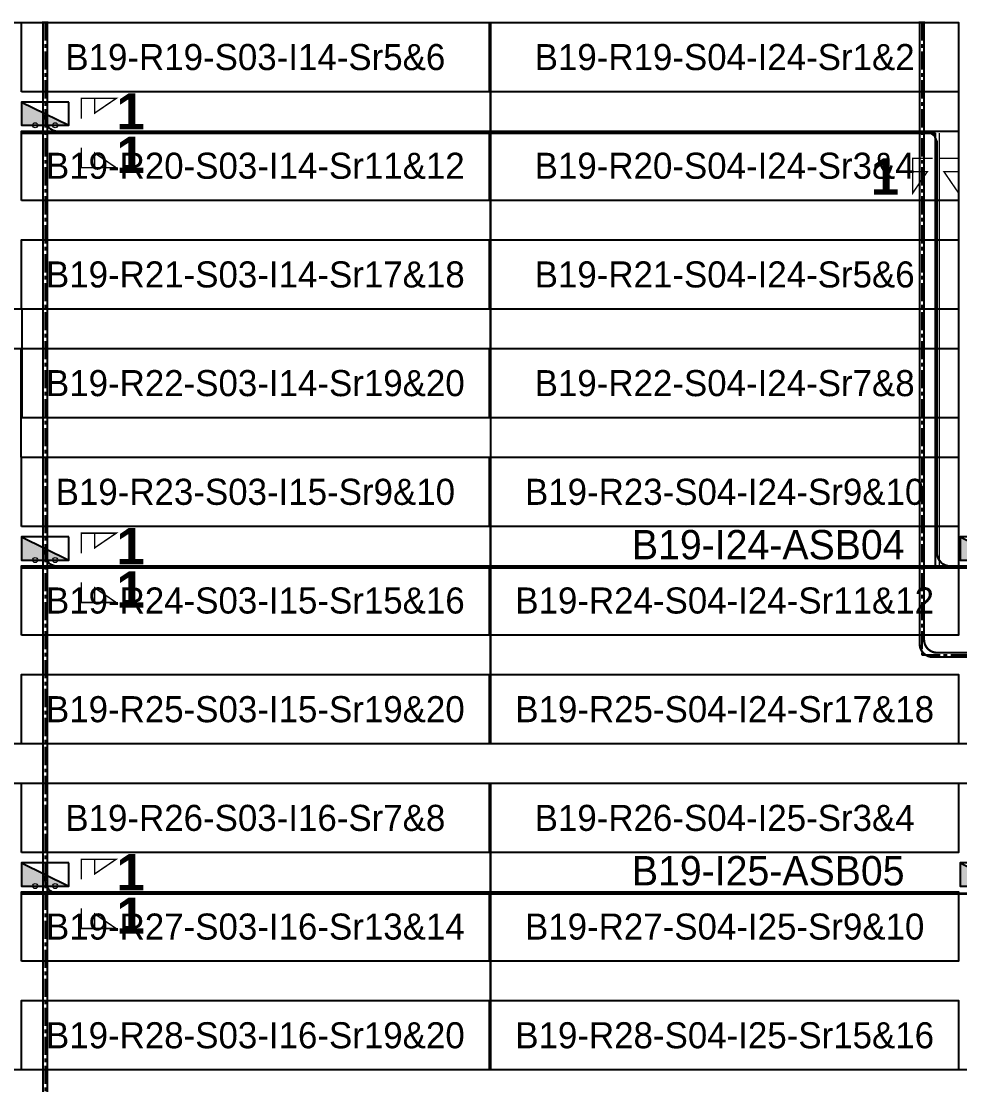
# Model space of a CAD drawing. Header units: metres. Extents: x 530603 to 531186, y 2673304 to 2673572.
# Drawn here: x 530861.9 to 530926.7, y 2673355.8 to 2673429.2 of the extents above; entities that cross this region are included whole.
import ezdxf
from ezdxf.enums import TextEntityAlignment as Align

# ---------------------------------------------------------------- set-up
doc = ezdxf.new("R2010")
doc.units = ezdxf.units.M
doc.linetypes.add('CENTER', pattern=[2, 1.25, -0.25, 0.25, -0.25])
for name, color, linetype in [('DC Trench BL-19', 40, 'Continuous'), ('E-Inverter Grouping', 2, 'Continuous'), ('Inverter Block-19', 7, 'Continuous'), ('LT Cable(AG) INV to LT Panel BL-19', 2, 'Continuous'), ('Messenger Wire-Block-19 (Master Path)', 30, 'Continuous'), ('Messenger Wire-Block-19 (MW Path)', 191, 'Continuous'), ('MMS Table Block-19', 8, 'Continuous'), ('Plan Line - DC BL-19', 40, 'Continuous'), ('Section Marking BL-19', 2, 'Continuous')]:
    doc.layers.add(name, color=color, linetype=linetype)
doc.layers.add('PILE', color=1, linetype='Continuous', lineweight=15)
doc.styles.add('BoldTextStyle', font='arialbd.ttf')
doc.styles.get("Standard").update_dxf_attribs({"font": 'Adani Regular.ttf'})

# ---------------------------------------------------------------- blocks, each defined once
blk = doc.blocks.new('MMS Table (32.292 x 4.788)')
at = {"color": 0}
blk.add_lwpolyline([(0, -0.002), (0, 4.786), (32.292, 4.786), (32.292, -0.002)], close=True, dxfattribs=at)
at = {"color": 7}
blk.add_attdef('ID1', text='', height=1.8, dxfattribs=at).set_placement((16.146, 2.392), align=Align.MIDDLE_CENTER)
blk = doc.blocks.new('Inverter Block')
h = blk.add_hatch(color=0)
h.dxf.hatch_style = 1
h.paths.add_polyline_path([(-1.456, 2.269), (-1.456, 0.846), (1.456, 0.846)])
at = {"color": 0}
blk.add_lwpolyline([(1.456, 2.269), (-1.456, 2.269), (-1.456, 0.846), (1.456, 0.846)], close=True, dxfattribs=at)
blk.add_lwpolyline([(-1.456, 2.269), (1.456, 0.846)], dxfattribs=at)
at = {"layer": 'PILE'}
for centre in [(-0.613, 0.846), (0.613, 0.846)]:
    blk.add_circle(centre, 0.156, dxfattribs=at)
at = {"color": 7}
blk.add_attdef('ID', (-1.456, 3.006), '', height=1.8, dxfattribs=at)

msp = doc.modelspace()

# ---------------------------------------------------------------- linework, layer by layer
at = {"layer": 'DC Trench BL-19', "color": 40, "const_width": 0.15}
msp.add_lwpolyline([(530863.707, 2673429.077), (530863.407, 2673429.077), (530863.407, 2673304.289), (530863.707, 2673304.289)], close=True, dxfattribs=at)
msp.add_lwpolyline([(530928.491, 2673393.577), (530928.191, 2673393.577), (530928.191, 2673386.483, -0.414214), (530927.291, 2673385.583), (530925.118, 2673385.583, -0.414214), (530924.218, 2673386.483), (530924.218, 2673429.077), (530923.918, 2673429.077), (530923.918, 2673386.183, 0.414214), (530924.818, 2673385.283), (530927.291, 2673385.283, -0.414214), (530928.191, 2673384.383), (530928.191, 2673304.289), (530928.491, 2673304.289)], format="xyb", close=True, dxfattribs=at)
at = {"layer": 'E-Inverter Grouping', "color": 3}
for points in [[(530894.261, 2673401.791), (530861.969, 2673401.791), (530861.969, 2673409.291), (530797.185, 2673409.291), (530797.185, 2673429.075), (530894.261, 2673429.075)], [(530894.311, 2673429.077), (530926.603, 2673429.077), (530926.603, 2673391.577), (530991.387, 2673391.577), (530991.387, 2673386.789), (530958.995, 2673386.789), (530958.995, 2673379.289), (530894.311, 2673379.289)], [(530861.869, 2673399.075), (530894.261, 2673399.075), (530894.261, 2673379.291), (530829.577, 2673379.291), (530829.577, 2673386.791), (530797.185, 2673386.791), (530797.185, 2673406.575), (530861.869, 2673406.575)], [(530797.185, 2673384.075), (530829.477, 2673384.075), (530829.477, 2673376.575), (530894.261, 2673376.575), (530894.261, 2673356.791), (530797.185, 2673356.791)], [(530991.387, 2673356.789), (530894.311, 2673356.789), (530894.311, 2673376.577), (530959.095, 2673376.577), (530959.095, 2673384.077), (530991.387, 2673384.077)]]:
    msp.add_lwpolyline(points, close=True, dxfattribs=at)
at = {"layer": 'LT Cable(AG) INV to LT Panel BL-19'}
for points in [[(530954.784, 2673411.727), (530950.512, 2673411.727, -0.078794), (530950.234, 2673411.771), (530947.553, 2673412.643, 0.078794), (530947.274, 2673412.687), (530940.737, 2673412.687, 0.414214), (530939.837, 2673411.787), (530939.837, 2673393.19, 0.012548), (530939.838, 2673393.145), (530939.896, 2673391.996, -0.012548), (530939.897, 2673391.951), (530939.897, 2673391.55), (530926.03, 2673391.55, -0.414214), (530925.13, 2673392.45), (530925.13, 2673420.65, 0.414214), (530924.23, 2673421.55), (530864.458, 2673421.55, -0.414214), (530863.558, 2673422.45), (530863.558, 2673422.69)], [(530954.784, 2673411.702), (530950.512, 2673411.702, -0.078794), (530950.234, 2673411.746), (530947.553, 2673412.618, 0.078794), (530947.274, 2673412.662), (530940.762, 2673412.662, 0.414214), (530939.862, 2673411.762), (530939.862, 2673393.191, 0.012548), (530939.863, 2673393.146), (530939.921, 2673391.997, -0.012548), (530939.922, 2673391.951), (530939.922, 2673391.525), (530864.458, 2673391.525, -0.414214), (530863.558, 2673392.425), (530863.558, 2673392.69)], [(530952.843, 2673411.648), (530950.512, 2673411.652, -0.078794), (530950.234, 2673411.696), (530947.553, 2673412.568, 0.078794), (530947.274, 2673412.612), (530940.812, 2673412.612, 0.414214), (530939.912, 2673411.712), (530939.912, 2673393.192, 0.012548), (530939.913, 2673393.147), (530939.971, 2673391.998, -0.012548), (530939.972, 2673391.953), (530939.972, 2673369.875, -0.414214), (530939.072, 2673368.975), (530864.458, 2673368.975, -0.414214), (530863.558, 2673369.875), (530863.558, 2673370.19)]]:
    msp.add_lwpolyline(points, format="xyb", dxfattribs=at)
at = {"layer": 'Messenger Wire-Block-19 (Master Path)'}
for points in [[(530861.919, 2673421.437), (530925.017, 2673421.437)], [(530925.017, 2673391.437), (530925.017, 2673421.437)], [(530861.919, 2673391.437), (530940.009, 2673391.437)], [(530861.919, 2673368.937), (530940.009, 2673368.937)]]:
    msp.add_lwpolyline(points, dxfattribs=at)
at = {"layer": 'Messenger Wire-Block-19 (MW Path)', "const_width": 0.1}
for points in [[(530861.919, 2673421.437), (530925.017, 2673421.437)], [(530925.267, 2673391.437), (530925.267, 2673421.437)], [(530861.919, 2673391.437), (530940.009, 2673391.437)], [(530861.919, 2673368.937), (530940.009, 2673368.937)]]:
    msp.add_lwpolyline(points, dxfattribs=at)
at = {"layer": 'Plan Line - DC BL-19', "color": 6, "linetype": 'CENTER'}
for points in [[(530863.558, 2673429.077), (530863.558, 2673304.289)], [(530924.069, 2673429.077), (530924.069, 2673385.433)], [(530924.069, 2673385.433), (530928.342, 2673385.433)]]:
    msp.add_lwpolyline(points, dxfattribs=at)
at = {"layer": 'Section Marking BL-19', "color": 94, "lineweight": 35, "true_color": 0x00a500, "const_width": 0.1}
for points in [[(530866.058, 2673422.437), (530866.058, 2673423.827), (530868.458, 2673423.827), (530866.978, 2673422.817), (530866.978, 2673423.827)], [(530866.058, 2673420.437), (530866.058, 2673419.047), (530868.458, 2673419.047), (530866.978, 2673420.057), (530866.978, 2673419.047)], [(530924.817, 2673419.687), (530923.427, 2673419.687), (530923.427, 2673417.287), (530924.437, 2673418.767), (530923.427, 2673418.767)], [(530925.217, 2673419.687), (530926.607, 2673419.687), (530926.607, 2673417.287), (530925.597, 2673418.767), (530926.607, 2673418.767)], [(530866.058, 2673392.437), (530866.058, 2673393.827), (530868.458, 2673393.827), (530866.978, 2673392.817), (530866.978, 2673393.827)], [(530866.058, 2673390.437), (530866.058, 2673389.047), (530868.458, 2673389.047), (530866.978, 2673390.057), (530866.978, 2673389.047)], [(530866.058, 2673369.937), (530866.058, 2673371.327), (530868.458, 2673371.327), (530866.978, 2673370.317), (530866.978, 2673371.327)], [(530866.058, 2673367.937), (530866.058, 2673366.547), (530868.458, 2673366.547), (530866.978, 2673367.557), (530866.978, 2673366.547)]]:
    msp.add_lwpolyline(points, dxfattribs=at)

# ---------------------------------------------------------------- block references
at = {"layer": 'Inverter Block-19'}
ref = msp.add_blockref('Inverter Block', (530863.558, 2673421.025), dxfattribs=dict(at, xscale=1.124999999976148, yscale=1.124999999976148, zscale=1.124999999976148))
ref.add_attrib('ID', 'B19-I14-ASB04', (530839.271, 2673422.023), dxfattribs={"layer": '0', "color": 7, "height": 2.025})
ref = msp.add_blockref('Inverter Block', (530863.558, 2673391.025), dxfattribs=dict(at, xscale=1.124999999976148, yscale=1.124999999976148, zscale=1.124999999976148))
ref.add_attrib('ID', 'B19-I15-ASB04', (530839.271, 2673392.023), dxfattribs={"layer": '0', "color": 7, "height": 2.025})
ref = msp.add_blockref('Inverter Block', (530928.342, 2673391.025), dxfattribs=dict(at, xscale=1.124999999976148, yscale=1.124999999976148, zscale=1.124999999976148))
ref.add_attrib('ID', 'B19-I24-ASB04', (530904.055, 2673392.023), dxfattribs={"layer": '0', "color": 7, "height": 2.025})
ref = msp.add_blockref('Inverter Block', (530863.558, 2673368.525), dxfattribs=dict(at, xscale=1.124999999976148, yscale=1.124999999976148, zscale=1.124999999976148))
ref.add_attrib('ID', 'B19-I16-ASB05', (530839.271, 2673369.523), dxfattribs={"layer": '0', "color": 7, "height": 2.025})
ref = msp.add_blockref('Inverter Block', (530928.342, 2673368.525), dxfattribs=dict(at, xscale=1.124999999976148, yscale=1.124999999976148, zscale=1.124999999976148))
ref.add_attrib('ID', 'B19-I25-ASB05', (530904.055, 2673369.523), dxfattribs={"layer": '0', "color": 7, "height": 2.025})
at = {"layer": 'MMS Table Block-19'}
for p, values in [((530861.919, 2673424.291), {'ID1': 'B19-R19-S03-I14-Sr5&6'}), ((530894.311, 2673424.291), {'ID1': 'B19-R19-S04-I24-Sr1&2'}), ((530861.919, 2673416.791), {'ID1': 'B19-R20-S03-I14-Sr11&12'}), ((530894.311, 2673416.791), {'ID1': 'B19-R20-S04-I24-Sr3&4'}), ((530861.919, 2673409.291), {'ID1': 'B19-R21-S03-I14-Sr17&18'}), ((530894.311, 2673409.291), {'ID1': 'B19-R21-S04-I24-Sr5&6'}), ((530861.919, 2673401.791), {'ID1': 'B19-R22-S03-I14-Sr19&20'}), ((530894.311, 2673401.791), {'ID1': 'B19-R22-S04-I24-Sr7&8'}), ((530861.919, 2673394.291), {'ID1': 'B19-R23-S03-I15-Sr9&10'}), ((530894.311, 2673394.291), {'ID1': 'B19-R23-S04-I24-Sr9&10'}), ((530861.919, 2673386.791), {'ID1': 'B19-R24-S03-I15-Sr15&16'}), ((530894.311, 2673386.791), {'ID1': 'B19-R24-S04-I24-Sr11&12'}), ((530861.919, 2673379.291), {'ID1': 'B19-R25-S03-I15-Sr19&20'}), ((530894.311, 2673379.291), {'ID1': 'B19-R25-S04-I24-Sr17&18'}), ((530861.919, 2673371.791), {'ID1': 'B19-R26-S03-I16-Sr7&8'}), ((530894.311, 2673371.791), {'ID1': 'B19-R26-S04-I25-Sr3&4'}), ((530861.919, 2673364.291), {'ID1': 'B19-R27-S03-I16-Sr13&14'}), ((530894.311, 2673364.291), {'ID1': 'B19-R27-S04-I25-Sr9&10'}), ((530861.919, 2673356.791), {'ID1': 'B19-R28-S03-I16-Sr19&20'}), ((530894.311, 2673356.791), {'ID1': 'B19-R28-S04-I25-Sr15&16'})]:
    msp.add_blockref('MMS Table (32.292 x 4.788)', p, dxfattribs=at).add_auto_attribs(values)

# ---------------------------------------------------------------- texts
at = {"layer": 'Section Marking BL-19', "color": 94, "true_color": 0x00a500, "style": 'BoldTextStyle'}
for p in [(530869.458, 2673422.937), (530869.458, 2673419.937), (530921.517, 2673418.437), (530869.458, 2673392.937), (530869.458, 2673389.937), (530869.458, 2673370.437), (530869.458, 2673367.437)]:
    msp.add_text('1', height=2.5, dxfattribs=at).set_placement(p, align=Align.MIDDLE_CENTER)

doc.saveas('drawing.dxf')
